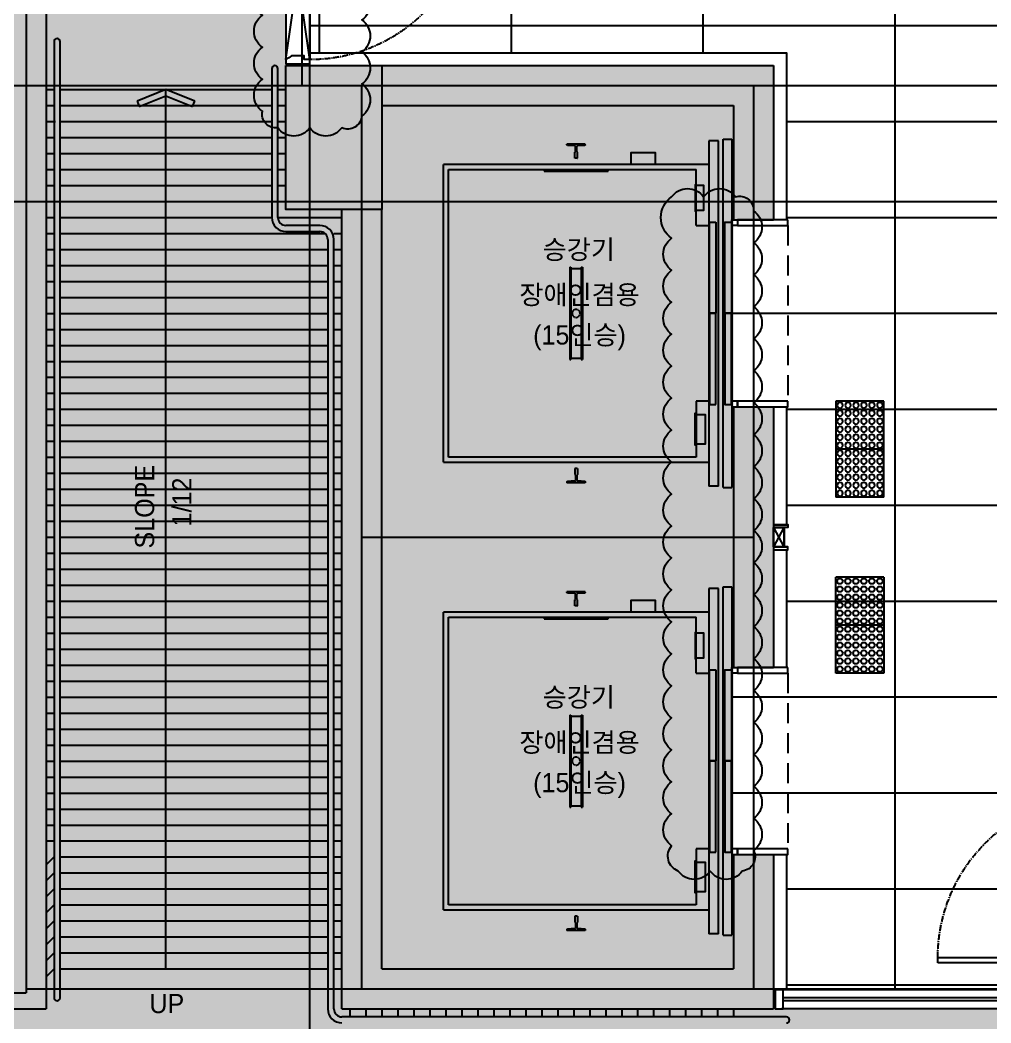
# Model space of a CAD drawing. Header units: millimetres. Extents: x -223175 to 287756, y -120611 to 352956.
# Drawn here: x 138812 to 144884, y 265894 to 272166 of the extents above; entities that cross this region are included whole.
import ezdxf
from ezdxf.enums import TextEntityAlignment as Align

# ---------------------------------------------------------------- set-up
doc = ezdxf.new("R2010")
doc.units = ezdxf.units.MM
doc.header["$LTSCALE"] = 50
for name, pattern in [('CENTER2', [1.125, 0.75, -0.125, 0.125, -0.125]), ('HIDDENX2', [0.75, 0.5, -0.25]), ('XREF 평면도$0$CEN', [62, 60, -1, 0, -1]), ('XREF 평면도$0$CENTER', [50.8, 31.75, -6.35, 6.35, -6.35]), ('XREF 평면도$0$HIDDEN2', [0.1875, 0.125, -0.0625])]:
    doc.linetypes.add(name, pattern=pattern)
for name, color, linetype in [('@220310_예인수정', 240, 'Continuous'), ('A-TEXT-1', 3, 'Continuous'), ('F-FIN', 5, 'Continuous'), ('FIN', 5, 'Continuous'), ('I-CL-OPEN', 1, 'Continuous'), ('I-F-HAT', 8, 'Continuous'), ('I-F-WALL-FIN', 141, 'Continuous'), ('I-FL-DOOR', 4, 'Continuous'), ('I-SOLID(제외영역)', 253, 'Continuous'), ('solid', 251, 'Continuous'), ('XREF 평면도$0$00-DOOR', 4, 'Continuous'), ('XREF 평면도$0$A_GE_SYM', 7, 'Continuous'), ('XREF 평면도$0$CEN', 1, 'XREF 평면도$0$CEN'), ('XREF 평면도$0$CENTER', 14, 'XREF 평면도$0$CENTER'), ('XREF 평면도$0$CON', 2, 'Continuous'), ('XREF 평면도$0$ELEV', 7, 'Continuous'), ('XREF 평면도$0$F_HAT', 8, 'Continuous'), ('XREF 평면도$0$STAIR', 5, 'Continuous'), ('XREF 평면도$0$WID', 4, 'Continuous'), ('XREF 평면도$0$점자경고블럭', 7, 'Continuous'), ('XREF 평면도$0$점자블럭', 8, 'Continuous'), ('XREF 평면도$0$점자유도블럭', 7, 'Continuous'), ('XREF 평면도$0$타일', 8, 'Continuous'), ('인방선', 1, 'HIDDENX2')]:
    doc.layers.add(name, color=color, linetype=linetype)
doc.styles.add('YE-TEXT', font='HY울릉도l.ttf')

# ---------------------------------------------------------------- blocks, each defined once
blk = doc.blocks.new('XREF 평면도$0$A$C293E65E8')
at = {"layer": 'I-CL-OPEN'}
blk.add_lwpolyline([(27, -150), (1073, -150), (27, 0), (1073, 0), (27, -150)], dxfattribs=at)
at = {"layer": 'I-FL-DOOR', "color": 4, "linetype": 'Continuous'}
blk.add_lwpolyline([(27, -1162.7), (60.3, -1162.7), (60.3, -150), (27, -150)], close=True, dxfattribs=at)
at = {"layer": 'I-FL-DOOR', "color": 1, "linetype": 'CENTER2', "lineweight": -3}
blk.add_arc((60.3, -150), 1012.7, 270, 0, dxfattribs=at)
at = {"layer": 'XREF 평면도$0$00-DOOR', "color": 5}
for p, q in [((27, 0), (1073, 0)), ((60.3, -150), (1073, -150))]:
    blk.add_line(p, q, dxfattribs=at)
at = {"layer": 'XREF 평면도$0$00-DOOR'}
for points in [[(0, -150), (27, -150), (27, -115), (50, -115), (50, -35), (38.5, -17.5), (27, 0), (0, 0)], [(1100, -150), (1073, -150), (1073, -115), (1050, -115), (1050, -35), (1061.5, -17.5), (1073, 0), (1100, 0)]]:
    blk.add_lwpolyline(points, close=True, dxfattribs=at)
blk = doc.blocks.new('XREF 평면도$0$승카')
at = {"color": 4}
for p, q in [((3143682.9, 1567649), (3143682.9, 1569511)), ((3143651.9, 1567680), (3143651.9, 1569480))]:
    blk.add_line(p, q, dxfattribs=at)
at = {"layer": 'XREF 평면도$0$ELEV', "color": 4}
for p, q in [((3141877.9, 1569670), (3141877.9, 1567490)), ((3141932.9, 1569670), (3141877.9, 1569670)), ((3141932.9, 1567490), (3141932.9, 1569670)), ((3141962.9, 1567500), (3141962.9, 1569660)), ((3141962.9, 1569660), (3142022.9, 1569660)), ((3142022.9, 1569660), (3142022.9, 1567500)), ((3142795.9, 1569639), (3142909.9, 1569639)), ((3142795.9, 1569633.4), (3142795.9, 1569639)), ((3142798.2, 1569630.9), (3142844.9, 1569628.2)), ((3142860.9, 1569628.2), (3142907.5, 1569630.9)), ((3142909.9, 1569633.4), (3142909.9, 1569639)), ((3142844.9, 1569628.2), (3142848.1, 1569624.9)), ((3142844.9, 1569588), (3142848.1, 1569591.2)), ((3142844.9, 1569551), (3142844.9, 1569588)), ((3142848.1, 1569591.2), (3142848.1, 1569624.9)), ((3142860.9, 1569628.2), (3142857.6, 1569624.9)), ((3142857.6, 1569591.2), (3142857.6, 1569624.9)), ((3142860.9, 1569588), (3142857.6, 1569591.2)), ((3142860.9, 1569551), (3142860.9, 1569588)), ((3142022.9, 1569511), (3143682.9, 1569511)), ((3142845.9, 1569550), (3142844.9, 1569551)), ((3142845.9, 1569550), (3142859.9, 1569550)), ((3142859.9, 1569550), (3142860.9, 1569551)), ((3143651.9, 1569480), (3142102.9, 1569480)), ((3142102.9, 1569130), (3142102.9, 1569480)), ((3142652.9, 1569469), (3142652.9, 1569479)), ((3143052.9, 1569469), (3142652.9, 1569469)), ((3143052.9, 1569479), (3143052.9, 1569469)), ((3142102.9, 1569130), (3142022.9, 1569130)), ((3142812.9, 1568868), (3142812.9, 1568292)), ((3142820.9, 1568868), (3142812.9, 1568868)), ((3142820.9, 1568868), (3142820.9, 1568292)), ((3142884.9, 1568860), (3142820.9, 1568860)), ((3142884.9, 1568868), (3142884.9, 1568292)), ((3142892.9, 1568868), (3142884.9, 1568868)), ((3142892.9, 1568868), (3142892.9, 1568292)), ((3142820.9, 1568292), (3142812.9, 1568292)), ((3142884.9, 1568300), (3142820.9, 1568300)), ((3142892.9, 1568292), (3142884.9, 1568292)), ((3142022.9, 1568030), (3142102.9, 1568030)), ((3142102.9, 1568030), (3142102.9, 1567680)), ((3143682.9, 1567649), (3142022.9, 1567649)), ((3142102.9, 1567680), (3143651.9, 1567680)), ((3142845.9, 1567610), (3142844.9, 1567609)), ((3142844.9, 1567609), (3142844.9, 1567572)), ((3142844.9, 1567572), (3142848.1, 1567568.7)), ((3142845.9, 1567610), (3142859.9, 1567610)), ((3142848.1, 1567568.7), (3142848.1, 1567535.1)), ((3142860.9, 1567572), (3142857.6, 1567568.7)), ((3142857.6, 1567568.7), (3142857.6, 1567535.1)), ((3142859.9, 1567610), (3142860.9, 1567609)), ((3142860.9, 1567609), (3142860.9, 1567572)), ((3141962.9, 1567500), (3142022.9, 1567500)), ((3142795.9, 1567526.6), (3142795.9, 1567521)), ((3142795.9, 1567521), (3142909.9, 1567521)), ((3142798.2, 1567529.1), (3142844.9, 1567531.8)), ((3142844.9, 1567531.8), (3142848.1, 1567535.1)), ((3142860.9, 1567531.8), (3142857.6, 1567535.1)), ((3142860.9, 1567531.8), (3142907.5, 1567529.1)), ((3142909.9, 1567526.6), (3142909.9, 1567521)), ((3141932.9, 1567490), (3141877.9, 1567490))]:
    blk.add_line(p, q, dxfattribs=at)
for points in [[(3142509.1, 1569511), (3142509.1, 1569586), (3142359.1, 1569586), (3142359.1, 1569511)], [(3141881.9, 1569150), (3141881.9, 1568581), (3141921.9, 1568581), (3141921.9, 1569150)], [(3141978.9, 1569150), (3141978.9, 1568581), (3142018.9, 1568581), (3142018.9, 1569150)], [(3141881.9, 1568010), (3141881.9, 1568579), (3141921.9, 1568579), (3141921.9, 1568010)], [(3141978.9, 1568010), (3141978.9, 1568579), (3142018.9, 1568579), (3142018.9, 1568010)]]:
    blk.add_lwpolyline(points, close=True, dxfattribs=at)
for points in [[(3142102.9, 1569224.9), (3142054.9, 1569224.9), (3142054.9, 1569379.9), (3142102.9, 1569379.9)], [(3142102.9, 1569384.9), (3142107.9, 1569384.9), (3142107.9, 1569219.9), (3142102.9, 1569219.9)], [(3141862.9, 1569165), (3141842.9, 1569165), (3141842.9, 1569130), (3141877.9, 1569130), (3141877.9, 1569165), (3141867.9, 1569165)], [(3141862.9, 1567995), (3141842.9, 1567995), (3141842.9, 1568030), (3141877.9, 1568030), (3141877.9, 1567995), (3141867.9, 1567995)], [(3142102.9, 1567947.5), (3142045.9, 1567947.5), (3142045.9, 1567762.5), (3142102.9, 1567762.5)], [(3142102.9, 1567755), (3142107.9, 1567755), (3142107.9, 1567955), (3142102.9, 1567955)]]:
    blk.add_lwpolyline(points, dxfattribs=at)
at = {"layer": 'XREF 평면도$0$ELEV', "color": 4, "linetype": 'XREF 평면도$0$HIDDEN2'}
blk.add_circle((3142852.9, 1568580), 25, dxfattribs=at)
at = {"layer": 'XREF 평면도$0$ELEV', "color": 4}
for centre, start, end in [((3142798.4, 1569633.4), 180, 266.59066), ((3142907.4, 1569633.4), 273.40934, 0), ((3142798.4, 1567526.6), 93.40934, 180), ((3142907.4, 1567526.6), 0, 86.59066)]:
    blk.add_arc(centre, 2.5, start, end, dxfattribs=at)
blk = doc.blocks.new('XREF 평면도$0$A$C19973816')
at = {"layer": 'XREF 평면도$0$점자경고블럭', "color": 12}
for p, q in [((0, 300), (0, 0)), ((0, 300), (300, 300)), ((300, 300), (300, 0)), ((300, 0), (0, 0))]:
    blk.add_line(p, q, dxfattribs=at)
at = {"layer": 'XREF 평면도$0$점자경고블럭', "color": 253}
for centre in [(25, 275), (75, 275), (125, 275), (175, 275), (225, 275), (275, 275), (25, 225), (25, 175), (75, 225), (75, 175), (125, 225), (125, 175), (175, 225), (175, 175), (225, 225), (225, 175), (275, 225), (275, 175), (25, 125), (75, 125), (125, 125), (175, 125), (225, 125), (275, 125), (25, 75), (75, 75), (125, 75), (175, 75), (225, 75), (275, 75), (25, 25), (75, 25), (125, 25), (175, 25), (225, 25), (275, 25)]:
    blk.add_circle(centre, 17.5, dxfattribs=at)
blk = doc.blocks.new('XREF 평면도$0$장애인점자블럭')
at = {"layer": 'XREF 평면도$0$점자유도블럭', "xscale": -1, "rotation": 180}
blk.add_blockref('XREF 평면도$0$A$C19973816', (0, 0), dxfattribs=at)
blk = doc.blocks.new('G$C19AC4682')
at = {"color": 8}
for p, q in [((65, 60), (0, -60)), ((0, 60), (65, -60))]:
    blk.add_line(p, q, dxfattribs=at)
blk.add_lwpolyline([(65, -60), (0, -60), (0, 60), (65, 60)], close=True, dxfattribs=at)
at = {"layer": 'I-F-WALL-FIN', "color": 6}
for points in [[(0, 80), (90, 80), (90, 60), (0, 60)], [(0, 78.4), (88.4, 78.4), (88.4, 61.6), (0, 61.6)], [(80, 60), (65, 60), (65, -60), (80, -60)], [(80, 60), (67, 60), (67, -60), (80, -60)], [(0, -80), (90, -80), (90, -60), (0, -60)], [(0, -78.4), (88.4, -78.4), (88.4, -61.6), (0, -61.6)]]:
    blk.add_lwpolyline(points, dxfattribs=at)

msp = doc.modelspace()

# ---------------------------------------------------------------- hatches: boundary and pattern name
at = {"layer": 'I-F-HAT'}
h = msp.add_hatch(dxfattribs=at)
h.set_pattern_fill('NET300-600', color=252, scale=2)
h.set_pattern_definition([(0, (145484.9, 275131.7), (0, 600), []), (90, (145484.9, 275131.7), (-1200, 7e-14), [])])
h.paths.add_polyline_path([(143604.9138, 284361.6924), (145494.9138, 284361.6924), (145494.9138, 284231.6924), (145564.9138, 284231.6924), (145564.9138, 283111.6924), (145484.9138, 283111.6924), (145484.9138, 277781.6924), (153869.9138, 277781.6924), (153869.9138, 276171.6924), (153859.9138, 276171.6924), (153859.9138, 276091.6924), (153979.9138, 276091.6924), (153979.9138, 276101.6924), (163624.9138, 276101.6924), (163624.9138, 274161.6924), (153979.9138, 274161.6924), (153979.9138, 274171.6924), (153859.9138, 274171.6924), (153859.9138, 274091.6924), (153869.9138, 274091.6924), (153869.9138, 272411.6924), (149647.4138, 272411.6924), (149647.4138, 272331.6924), (149027.4138, 272331.6924), (149027.4138, 272411.6924), (145484.9138, 272411.6924), (145484.9138, 267351.6924), (145564.9138, 267351.6924), (145564.9138, 266231.6924), (145484.9138, 266231.6924), (145484.9138, 266101.6924), (143604.9138, 266101.6924), (143604.9138, 266946.6924), (143614.9138, 266946.6924), (143614.9138, 266981.6924), (143264.9138, 266981.6924), (143264.9138, 268081.6924), (143614.9138, 268081.6924), (143614.9138, 268116.6924), (143604.9138, 268116.6924), (143604.9138, 269746.6924), (143614.9138, 269746.6924), (143614.9138, 269781.6924), (143264.9138, 269781.6924), (143264.9138, 270881.6924), (143614.9138, 270881.6924), (143614.9138, 270916.6924), (143604.9138, 270916.6924), (143604.9138, 271961.6924), (140624.9138, 271961.6924), (140624.9138, 272921.6924), (143604.9138, 272921.6924), (143604.9138, 274756.6924), (143614.9138, 274756.6924), (143614.9138, 274776.6924), (143214.9138, 274776.6924), (143214.9138, 274756.6924), (143294.9138, 274756.6924), (143294.9138, 273831.6924), (141304.9138, 273831.6924), (141304.9138, 277951.6924), (143294.9138, 277951.6924), (143294.9138, 277036.6924), (143214.9138, 277036.6924), (143214.9138, 277016.6924), (143614.9138, 277016.6924), (143614.9138, 277036.6924), (143604.9138, 277036.6924), (143604.9138, 279396.6924), (143614.9138, 279396.6924), (143614.9138, 279431.6924), (143264.9138, 279431.6924), (143264.9138, 280531.6924), (143614.9138, 280531.6924), (143614.9138, 280566.6924), (143604.9138, 280566.6924), (143604.9138, 281896.6924), (143614.9138, 281896.6924), (143614.9138, 281931.6924), (143264.9138, 281931.6924), (143264.9138, 283031.6924), (143614.9138, 283031.6924), (143614.9138, 283066.6924), (143604.9138, 283066.6924)])
at = {"layer": 'I-SOLID(제외영역)', "ltscale": 0.5}
h = msp.add_hatch(color=253, dxfattribs=at)
h.dxf.hatch_style = 1
h.paths.add_polyline_path([(107817.9932, 312724.6809), (107817.9932, 244617.0602), (184614.5896, 244617.0602), (184614.5896, 312724.6809)])
h.paths.add_polyline_path([(143274.9138, 271631.6924), (140474.9138, 271631.6924), (140474.9138, 278831.6924), (143274.9138, 278831.6924), (143274.9138, 284356.6924), (147974.9138, 284356.6924), (147974.9138, 283111.6924), (148824.9138, 283111.6924), (148824.9138, 278581.6924), (146104.9138, 278581.6924), (146104.9138, 278331.6924), (154149.9138, 278331.6924), (154149.9138, 276381.6924), (166174.9138, 276381.6924), (166174.9138, 273881.6924), (154149.9138, 273881.6924), (154149.9138, 272131.6924), (145764.9138, 272131.6924), (145764.9138, 271881.6924), (148624.9138, 271881.6924), (148574.9138, 271756.6924), (148574.9138, 267351.6924), (147974.9138, 267351.6924), (147974.9138, 266231.6924), (145564.9138, 266231.6924), (145564.9138, 265981.6924), (143274.9138, 265981.6924), (143274.9138, 266231.6924)], flags=16)
h.paths.add_polyline_path([(132374.9138, 271631.6924), (137044.9138, 271631.6924), (137044.9138, 270991.6924), (137274.9138, 270991.6924), (137274.9138, 269231.6924), (138074.9138, 269231.6924), (138074.9138, 265981.6924), (133724.9138, 265981.6924), (133724.9138, 269031.6924), (132374.9138, 269031.6924)], flags=16)
at = {"layer": 'solid', "ltscale": 0.05}
h = msp.add_hatch(color=256, dxfattribs=at)
h.dxf.hatch_style = 1
h.paths.add_polyline_path([(132574.9138, 271881.6924), (132574.9138, 270581.6924), (131774.9138, 270581.6924), (131774.9138, 271881.6924)])
h.paths.add_polyline_path([(132574.9138, 271631.6924), (132574.9138, 271881.6924), (138724.9138, 271881.6924), (138974.9138, 271881.6924), (138974.9138, 265981.6924), (138074.9138, 265981.6924), (138074.9138, 271631.6924)])
h.paths.add_polyline_path([(149849.9138, 265981.6924), (149849.9138, 270931.6924), (152699.9138, 270931.6924), (152699.9138, 272331.6924), (154149.9138, 272331.6924), (154149.9138, 265981.6924), (152699.9138, 265981.6924), (152699.9138, 270681.6924), (150099.9138, 270681.6924), (150099.9138, 268481.6924), (150814.9138, 268481.6924), (150814.9138, 268231.6924), (150099.9138, 268231.6924), (150099.9138, 265981.6924)])
h.paths.add_polyline_path([(145564.9138, 266231.6924), (145564.9138, 265981.6924), (149229.9138, 265981.6924), (149229.9138, 266231.6924), (148824.9138, 266231.6924), (148824.9138, 271881.6924), (145564.9138, 271881.6924), (145564.9138, 267351.6924), (146754.9138, 267351.6924), (146754.9138, 267601.6924), (145814.9138, 267601.6924), (145814.9138, 271631.6924), (148574.9138, 271631.6924), (148574.9138, 267601.6924), (147874.9138, 267601.6924), (147874.9138, 267351.6924), (148574.9138, 267351.6924), (148574.9138, 266231.6924)])
h.paths.add_polyline_path([(153949.9138, 276381.6924), (166174.9138, 276381.6924), (166174.9138, 276131.6924), (153949.9138, 276131.6924)])
h.paths.add_polyline_path([(166174.9138, 274131.6924), (153949.9138, 274131.6924), (153949.9138, 273881.6924), (166174.9138, 273881.6924)])
h.paths.add_polyline_path([(141074.9138, 271881.6924), (140474.9138, 271881.6924), (140474.9138, 270981.6924), (141074.9138, 270981.6924)])
h.paths.add_polyline_path([(141074.9138, 271881.6924), (143524.9138, 271881.6924), (143524.9138, 270916.6924), (143274.9138, 270916.6924), (143274.9138, 271631.6924), (141074.9138, 271631.6924), (141074.9138, 271881.6924)])
h.paths.add_polyline_path([(145564.9138, 284481.6924), (149027.4138, 284481.6924), (149027.4138, 284231.6924), (148824.9138, 284231.6924), (148824.9138, 278331.6924), (153949.9138, 278331.6924), (153949.9138, 279531.6924), (149849.9138, 279531.6924), (149849.9138, 284231.6924), (149647.4138, 284231.6924), (149647.4138, 284481.6924), (150099.9138, 284481.6924), (150099.9138, 282231.6924), (150814.9138, 282231.6924), (150814.9138, 281981.6924), (150099.9138, 281981.6924), (150099.9138, 279781.6924), (152699.9138, 279781.6924), (152699.9138, 281981.6924), (151984.9138, 281981.6924), (151984.9138, 282231.6924), (152699.9138, 282231.6924), (152699.9138, 283061.6924), (152949.9138, 283061.6924), (152949.9138, 279781.6924), (153949.9138, 279781.6924), (153949.9138, 284281.6924), (152699.9138, 284281.6924), (152699.9138, 284481.6924), (154149.9138, 284481.6924), (154149.9138, 278131.6924), (148574.9138, 278131.6924), (148574.9138, 278581.6924), (145564.9138, 278581.6924), (145564.9138, 283111.6924), (146754.9138, 283111.6924), (146754.9138, 282861.6924), (145814.9138, 282861.6924), (145814.9138, 278831.6924), (148574.9138, 278831.6924), (148574.9138, 282861.6924), (147874.9138, 282861.6924), (147874.9138, 283111.6924), (148574.9138, 283111.6924), (148574.9138, 284231.6924), (145564.9138, 284231.6924)])
h.paths.add_polyline_path([(141074.9138, 270981.6924), (141074.9138, 266231.6924), (143274.9138, 266231.6924), (143274.9138, 266946.6924), (143524.9138, 266946.6924), (143524.9138, 265981.6924), (140824.9138, 265981.6924), (140824.9138, 270981.6924)])
h.paths.add_polyline_path([(141074.9138, 278581.6924), (141074.9138, 278831.6924), (143274.9138, 278831.6924), (143274.9138, 279396.6924), (143524.9138, 279396.6924), (143524.9138, 277921.6924), (143324.9138, 277921.6924), (143324.9138, 278581.6924), (140674.9138, 278581.6924), (140674.9138, 273201.6924), (143324.9138, 273201.6924), (143324.9138, 273804.4424), (143524.9138, 273804.4424), (143524.9138, 273001.6924), (140474.9138, 273001.6924), (140474.9138, 278581.6924)])
h.paths.add_polyline_path([(143524.9138, 269746.6924), (143274.9138, 269746.6924), (143274.9138, 268116.6924), (143524.9138, 268116.6924)])
h.paths.add_polyline_path([(143524.9138, 281896.6924), (143274.9138, 281896.6924), (143274.9138, 280566.6924), (143524.9138, 280566.6924)])
h.paths.add_polyline_path([(140824.9138, 284481.6924), (141074.9138, 284481.6924), (141074.9138, 283881.6924), (143274.9138, 283881.6924), (143274.9138, 284481.6924), (143524.9138, 284481.6924), (143524.9138, 283066.6924), (143274.9138, 283066.6924), (143274.9138, 283631.6924), (141074.9138, 283631.6924), (141074.9138, 279481.6924), (140824.9138, 279481.6924)])
h.paths.add_polyline_path([(138974.9138, 284481.6924), (138724.9138, 284481.6924), (138724.9138, 271881.6924), (138974.9138, 271881.6924)])
h.paths.add_polyline_path([(141074.9138, 279481.6924), (140474.9138, 279481.6924), (140474.9138, 278581.6924), (141074.9138, 278581.6924)])
h.paths.add_polyline_path([(153949.9138, 272131.6924), (152949.9138, 272131.6924), (152949.9138, 266181.6924), (153949.9138, 266181.6924)], flags=16)
h.paths.add_polyline_path([(138774.9138, 271631.6924), (138274.9138, 271631.6924), (138274.9138, 266181.6924), (138774.9138, 266181.6924)], flags=16)
at = {"layer": 'XREF 평면도$0$A_GE_SYM'}
for points in [[(139724.9138, 271692.9192), (139891.5437, 271626.2672), (139904.9138, 271659.6924), (139724.9138, 271731.6924), (139544.9138, 271659.6924), (139558.2838, 271626.2672)], [(139796.074, 266235.5954, -1), (139646.074, 266235.5954, -1)]]:
    msp.add_hatch(color=256, dxfattribs=at).paths.add_polyline_path(points)
at = {"layer": 'XREF 평면도$0$F_HAT', "ltscale": 10}
h = msp.add_hatch(dxfattribs=at)
h.set_pattern_fill('EARTH', color=256, scale=200, style=0)
h.set_pattern_definition([(0, (-162118.8, 210702.1), (1270, 1270), [1270, -1270]), (0, (-162118.8, 211178.4), (1270, 1270), [1270, -1270]), (0, (-162118.8, 211654.6), (1270, 1270), [1270, -1270]), (90, (-161960.1, 211813.4), (-1270, 1270), [1270, -1270]), (90, (-161483.8, 211813.4), (-1270, 1270), [1270, -1270]), (90, (-161007.6, 211813.4), (-1270, 1270), [1270, -1270])])
edge = h.paths.add_edge_path()
edge.add_arc((122303.7168, 296707.3663), 6000, 90, 180, ccw=False)
edge.add_line((122303.7168, 302707.3663), (165827.6734, 302707.3663))
edge.add_arc((165827.6734, 296707.3663), 6000, 7.60009137, 90, ccw=False)
edge.add_line((171774.9654, 297500.9141), (172788.1157, 290234.6073))
edge.add_line((172788.1157, 290234.6073), (178227.6237, 258587.7343))
edge.add_line((178227.6237, 258587.7343), (179127.1938, 254142.4001))
edge.add_arc((169203.4195, 252731.001), 10023.6392, 270.05453158, 8.09454977, ccw=False)
edge.add_line((169212.9595, 242707.3663), (169212.9595, 242607.3663))
edge.add_line((169212.9595, 242607.3663), (122303.7168, 242607.3663))
edge.add_line((122303.7168, 247707.3663), (122303.7168, 242707.3663))
edge.add_arc((122303.7168, 248707.3663), 6000, 180, 270, ccw=False)
edge.add_line((116303.7168, 248707.3663), (116309.7336, 266200.3281))
edge.add_arc((122288.1993, 266344.9108), 5980.2137, 125.6384541, 181.385366, ccw=False)
edge.add_line((118803.7168, 271205.0896), (118803.7168, 254450.007))
edge.add_line((118803.7168, 254450.007), (123023.5841, 250204.7065))
edge.add_line((123023.5841, 250204.7065), (171064.5974, 250204.7065))
edge.add_line((171064.5974, 250204.7065), (176114.5896, 256405.3162))
edge.add_line((176114.5896, 256405.3162), (169292.7739, 297201.4016))
edge.add_line((169292.7739, 297201.4016), (165913.8508, 300207.3663))
edge.add_line((165913.8508, 300207.3663), (123023.5841, 300226.1632))
edge.add_line((123023.5841, 300226.1632), (118808.5174, 295969.5262))
edge.add_line((118808.5174, 295969.5262), (118803.7168, 279258.2952))
edge.add_arc((122339.6839, 284163.5339), 6046.8529, 183.43849468, 234.21385338, ccw=False)
edge.add_line((116303.7168, 283800.8616), (116303.7168, 296707.3663))

# ---------------------------------------------------------------- linework, layer by layer
for p, q in [((138974.9138, 271731.6924), (139024.9138, 271731.6924)), ((139062.9138, 271731.6924), (140386.9138, 271731.6924)), ((139724.9138, 266231.6924), (139724.9138, 271731.6924)), ((140424.9138, 271731.6924), (140474.9138, 271731.6924)), ((138974.9138, 266181.6924), (139024.9138, 266231.6924)), ((139062.9138, 266231.6924), (140736.9138, 266231.6924)), ((140774.9138, 266231.6924), (140824.9138, 266231.6924)), ((140874.9138, 265981.6924), (140874.9138, 265931.6924)), ((143274.9138, 265981.6924), (143274.9138, 265931.6924))]:
    msp.add_line(p, q)
at = {"layer": '@220310_예인수정'}
for points in [[(140328.0048, 273145.1446, -0.5206), (140528.0048, 273145.1446, -0.5206), (140728.0048, 273145.1446, -0.5206), (140928.0048, 273145.1446, -0.5206), (140949.9138, 272967.0536, -0.5206), (140949.9138, 272767.0536, -0.5206), (140949.9138, 272567.0536, -0.5206), (140949.9138, 272367.0536, -0.5206), (140949.9138, 272167.0536, -0.5206), (140949.9138, 271967.0536, -0.5206), (140949.9138, 271767.0536, -0.5206), (140949.9138, 271567.0536, -0.5206), (140824.5355, 271492.4319, -0.5206), (140624.5355, 271492.4319, -0.5206), (140424.5355, 271492.4319, -0.5206), (140328.0048, 271595.9013, -0.5206), (140328.0048, 271795.9013, -0.5206), (140328.0048, 271995.9013, -0.5206), (140328.0048, 272195.9013, -0.5206), (140328.0048, 272395.9013, -0.5206), (140328.0048, 272595.9013, -0.5206), (140328.0048, 272795.9013, -0.5206), (140328.0048, 272995.9013, -0.5206), (140328.0048, 273145.1446, -0.5206)], [(142887.3435, 271060.159, -0.5206), (143087.3435, 271060.159, -0.5206), (143287.3435, 271060.159, -0.5206), (143399.9138, 270972.7293, -0.5206), (143399.9138, 270772.7293, -0.5206), (143399.9138, 270572.7293, -0.5206), (143399.9138, 270372.7293, -0.5206), (143399.9138, 270172.7293, -0.5206), (143399.9138, 269972.7293, -0.5206), (143399.9138, 269772.7293, -0.5206), (143399.9138, 269572.7293, -0.5206), (143399.9138, 269372.7293, -0.5206), (143399.9138, 269172.7293, -0.5206), (143399.9138, 268972.7293, -0.5206), (143399.9138, 268772.7293, -0.5206), (143399.9138, 268572.7293, -0.5206), (143399.9138, 268372.7293, -0.5206), (143399.9138, 268172.7293, -0.5206), (143399.9138, 267972.7293, -0.5206), (143399.9138, 267772.7293, -0.5206), (143399.9138, 267572.7293, -0.5206), (143399.9138, 267372.7293, -0.5206), (143399.9138, 267172.7293, -0.5206), (143399.9138, 266972.7293, -0.5206), (143329.1655, 266843.4776, -0.5206), (143129.1655, 266843.4776, -0.5206), (142929.1655, 266843.4776, -0.5206), (142887.3435, 267001.6555, -0.5206), (142887.3435, 267201.6555, -0.5206), (142887.3435, 267401.6555, -0.5206), (142887.3435, 267601.6555, -0.5206), (142887.3435, 267801.6555, -0.5206), (142887.3435, 268001.6555, -0.5206), (142887.3435, 268201.6555, -0.5206), (142887.3435, 268401.6555, -0.5206), (142887.3435, 268601.6555, -0.5206), (142887.3435, 268801.6555, -0.5206), (142887.3435, 269001.6555, -0.5206), (142887.3435, 269201.6555, -0.5206), (142887.3435, 269401.6555, -0.5206), (142887.3435, 269601.6555, -0.5206), (142887.3435, 269801.6555, -0.5206), (142887.3435, 270001.6555, -0.5206), (142887.3435, 270201.6555, -0.5206), (142887.3435, 270401.6555, -0.5206), (142887.3435, 270601.6555, -0.5206), (142887.3435, 270801.6555, -0.5206), (142887.3435, 271060.159, -0.5206)]]:
    msp.add_lwpolyline(points, format="xyb", close=True, dxfattribs=at)
at = {"layer": 'F-FIN'}
for points in [[(140624.9138, 271961.6924), (143604.9138, 271961.6924), (143604.9138, 270916.6924)], [(143604.9138, 269746.6924), (143604.9138, 269011.6924)], [(143604.9138, 268851.6924), (143604.9138, 268116.6924)], [(143604.9138, 266946.6924), (143604.9138, 266101.6924)]]:
    msp.add_lwpolyline(points, dxfattribs=at)
at = {"layer": 'I-F-WALL-FIN', "color": 6}
for points in [[(143614.9138, 270916.6924), (143299.9138, 270916.6924), (143299.9138, 270881.6924), (143614.9138, 270881.6924)], [(143614.9138, 269781.6924), (143299.9138, 269781.6924), (143299.9138, 269746.6924), (143614.9138, 269746.6924)], [(143614.9138, 268116.6924), (143299.9138, 268116.6924), (143299.9138, 268081.6924), (143614.9138, 268081.6924)], [(143614.9138, 266981.6924), (143299.9138, 266981.6924), (143299.9138, 266946.6924), (143614.9138, 266946.6924)]]:
    msp.add_lwpolyline(points, close=True, dxfattribs=at)
at = {"layer": 'XREF 평면도$0$A_GE_SYM'}
for p, q in [((139724.9138, 271731.6924), (139544.9138, 271659.6924)), ((139904.9138, 271659.6924), (139724.9138, 271731.6924)), ((139558.2838, 271626.2672), (139724.9138, 271692.9192)), ((139724.9138, 271692.9192), (139891.5437, 271626.2672)), ((139544.9138, 271659.6924), (139558.2838, 271626.2672)), ((139891.5437, 271626.2672), (139904.9138, 271659.6924))]:
    msp.add_line(p, q, dxfattribs=at)
at = {"layer": 'XREF 평면도$0$CEN', "color": 1, "ltscale": 300}
for p, q in [((140624.9138, 244704.7065), (140624.9138, 305726.1632)), ((140624.9138, 244704.7065), (140624.9138, 305726.1632)), ((113279.1227, 271031.6924), (181614.5896, 271031.6924)), ((113279.1227, 271031.6924), (181614.5896, 271031.6924))]:
    msp.add_line(p, q, dxfattribs=at)
at = {"layer": 'XREF 평면도$0$CENTER', "linetype": 'Continuous'}
for p, q in [((138849.9138, 284381.6924), (138849.9138, 266081.6924)), ((140574.9138, 278706.6924), (140574.9138, 271756.6924)), ((123549.9138, 271756.6924), (148724.9138, 271756.6924)), ((140949.9138, 266106.6924), (140949.9138, 271756.6924)), ((143399.9138, 271756.6924), (143399.9138, 266106.6924)), ((140949.9138, 268931.6924), (143399.9138, 268931.6924)), ((132474.9138, 266081.6924), (138849.9138, 266081.6924)), ((138849.9138, 266106.6924), (152824.9138, 266106.6924))]:
    msp.add_line(p, q, dxfattribs=at)
at = {"layer": 'XREF 평면도$0$CON'}
for p, q in [((138974.9138, 284481.6924), (138974.9138, 265981.6924)), ((141074.9138, 271881.6924), (143524.9138, 271881.6924)), ((143524.9138, 271881.6924), (143524.9138, 270916.6924)), ((141074.9138, 271631.6924), (143274.9138, 271631.6924)), ((143274.9138, 271631.6924), (143274.9138, 270916.6924)), ((140824.9138, 265981.6924), (140824.9138, 270981.6924)), ((141074.9138, 266231.6924), (141074.9138, 270981.6924)), ((143274.9138, 270916.6924), (143524.9138, 270916.6924)), ((143274.9138, 269746.6924), (143274.9138, 268116.6924)), ((143274.9138, 269746.6924), (143524.9138, 269746.6924)), ((143524.9138, 269746.6924), (143524.9138, 268116.6924)), ((143274.9138, 268116.6924), (143524.9138, 268116.6924)), ((143274.9138, 266946.6924), (143274.9138, 266231.6924)), ((143274.9138, 266946.6924), (143524.9138, 266946.6924)), ((143524.9138, 266946.6924), (143524.9138, 265981.6924)), ((141074.9138, 266231.6924), (143274.9138, 266231.6924)), ((138074.9138, 265981.6924), (138974.9138, 265981.6924)), ((140824.9138, 265981.6924), (143524.9138, 265981.6924))]:
    msp.add_line(p, q, dxfattribs=at)
msp.add_lwpolyline([(140474.9138, 271881.6924), (141074.9138, 271881.6924), (141074.9138, 270981.6924), (140474.9138, 270981.6924)], close=True, dxfattribs=at)
at = {"layer": 'XREF 평면도$0$STAIR'}
for p, q in [((140386.9138, 271862.6924), (140386.9138, 270931.6924)), ((140424.9138, 270931.6924), (140424.9138, 271862.6924)), ((140686.9138, 270881.6924), (140474.9138, 270881.6924)), ((140474.9138, 270843.6924), (140686.9138, 270843.6924)), ((140736.9138, 270793.6924), (140736.9138, 265981.6924)), ((140774.9138, 265981.6924), (140774.9138, 270793.6924)), ((143605.9138, 265931.6924), (140824.9138, 265931.6924))]:
    msp.add_line(p, q, dxfattribs=at)
msp.add_lwpolyline([(139024.9138, 272031.6924), (139024.9138, 266050.6924, 1), (139062.9138, 266050.6924), (139062.9138, 272031.6924)], format="xyb", dxfattribs=at)
for centre, radius, start, end in [((139043.9138, 272031.6924), 19, 0, 180), ((140405.9138, 271862.6924), 19, 0, 180), ((140474.9138, 270931.6924), 88, 180, 270), ((140474.9138, 270931.6924), 50, 180, 270), ((140686.9138, 270793.6924), 88, 0, 90), ((140686.9138, 270793.6924), 50, 0, 90), ((140824.9138, 265981.6924), 88, 180, 270), ((140824.9138, 265981.6924), 50, 180, 270), ((143605.9138, 265912.6924), 19, 270, 90)]:
    msp.add_arc(centre, radius, start, end, dxfattribs=at)
at = {"layer": 'XREF 평면도$0$WID'}
for p, q in [((145504.9138, 266101.6924), (143574.9138, 266101.6924)), ((145504.9138, 266051.6924), (143584.9138, 266051.6924)), ((145504.9138, 266031.6924), (143584.9138, 266031.6924)), ((145504.9138, 265981.6924), (143574.9138, 265981.6924))]:
    msp.add_line(p, q, dxfattribs=at)
msp.add_lwpolyline([(143584.9138, 265981.6924), (143584.9138, 266101.6924), (143534.9138, 266101.6924), (143534.9138, 265981.6924)], close=True, dxfattribs=at)
at = {"layer": 'XREF 평면도$0$타일'}
for p, q in [((138974.9138, 271631.6924), (139024.9138, 271631.6924)), ((139062.9138, 271631.6924), (140386.9138, 271631.6924)), ((140424.9138, 271631.6924), (140474.9138, 271631.6924)), ((138974.9138, 271531.6924), (139033.5412, 271531.6924)), ((139062.9138, 271531.6924), (140386.9138, 271531.6924)), ((140424.9138, 271531.6924), (140474.9138, 271531.6924)), ((138974.9138, 271431.6924), (139024.9138, 271431.6924)), ((139062.9138, 271431.6924), (140386.9138, 271431.6924)), ((140424.9138, 271431.6924), (140474.9138, 271431.6924)), ((138974.9138, 271331.6924), (139024.9138, 271331.6924)), ((139062.9138, 271331.6924), (140386.9138, 271331.6924)), ((140424.9138, 271331.6924), (140474.9138, 271331.6924)), ((138974.9138, 271231.6924), (139024.9138, 271231.6924)), ((139062.9138, 271231.6924), (140386.9138, 271231.6924)), ((140424.9138, 271231.6924), (140474.9138, 271231.6924)), ((138974.9138, 271131.6924), (139024.9138, 271131.6924)), ((139062.9138, 271131.6924), (140386.9138, 271131.6924)), ((140424.9138, 271131.6924), (140474.9138, 271131.6924)), ((138974.9138, 271031.6924), (139024.9138, 271031.6924)), ((139062.9138, 271031.6924), (140386.9138, 271031.6924)), ((140424.9138, 271031.6924), (140474.9138, 271031.6924)), ((138974.9138, 270931.6924), (139024.9138, 270931.6924)), ((139062.9138, 270931.6924), (140386.9138, 270931.6924)), ((140424.9138, 270931.6924), (140824.9138, 270931.6924)), ((138974.9138, 270831.6924), (139024.9138, 270831.6924)), ((139062.9138, 270831.6924), (140719.4099, 270831.6924)), ((140774.9138, 270831.6924), (140824.9138, 270831.6924)), ((138974.9138, 270731.6924), (139024.9138, 270731.6924)), ((139062.9138, 270731.6924), (140736.9138, 270731.6924)), ((140774.9138, 270731.6924), (140824.9138, 270731.6924)), ((138974.9138, 270631.6924), (139024.9138, 270631.6924)), ((139062.9138, 270631.6924), (140736.9138, 270631.6924)), ((140774.9138, 270631.6924), (140824.9138, 270631.6924)), ((138974.9138, 270531.6924), (139024.9138, 270531.6924)), ((139062.9138, 270531.6924), (140736.9138, 270531.6924)), ((140774.9138, 270531.6924), (140824.9138, 270531.6924)), ((138974.9138, 270431.6924), (139024.9138, 270431.6924)), ((139062.9138, 270431.6924), (140736.9138, 270431.6924)), ((140774.9138, 270431.6924), (140824.9138, 270431.6924)), ((138974.9138, 270331.6924), (139024.9138, 270331.6924)), ((139062.9138, 270331.6924), (140736.9138, 270331.6924)), ((140774.9138, 270331.6924), (140824.9138, 270331.6924)), ((138974.9138, 270231.6924), (139024.9138, 270231.6924)), ((139062.9138, 270231.6924), (140736.9138, 270231.6924)), ((140774.9138, 270231.6924), (140824.9138, 270231.6924)), ((138974.9138, 270131.6924), (139024.9138, 270131.6924)), ((139062.9138, 270131.6924), (140736.9138, 270131.6924)), ((140774.9138, 270131.6924), (140824.9138, 270131.6924)), ((138974.9138, 270031.6924), (139024.9138, 270031.6924)), ((139062.9138, 270031.6924), (140736.9138, 270031.6924)), ((140774.9138, 270031.6924), (140824.9138, 270031.6924)), ((138974.9138, 269931.6924), (139024.9138, 269931.6924)), ((139062.9138, 269931.6924), (140736.9138, 269931.6924)), ((140774.9138, 269931.6924), (140824.9138, 269931.6924)), ((138974.9138, 269831.6924), (139024.9138, 269831.6924)), ((139062.9138, 269831.6924), (140736.9138, 269831.6924)), ((140774.9138, 269831.6924), (140824.9138, 269831.6924)), ((138974.9138, 269731.6924), (139024.9138, 269731.6924)), ((139062.9138, 269731.6924), (140736.9138, 269731.6924)), ((140774.9138, 269731.6924), (140824.9138, 269731.6924)), ((138974.9138, 269631.6924), (139024.9138, 269631.6924)), ((139062.9138, 269631.6924), (140736.9138, 269631.6924)), ((140774.9138, 269631.6924), (140824.9138, 269631.6924)), ((138974.9138, 269531.6924), (139024.9138, 269531.6924)), ((139062.9138, 269531.6924), (140736.9138, 269531.6924)), ((140774.9138, 269531.6924), (140824.9138, 269531.6924)), ((138974.9138, 269431.6924), (139024.9138, 269431.6924)), ((139062.9138, 269431.6924), (140736.9138, 269431.6924)), ((140774.9138, 269431.6924), (140824.9138, 269431.6924)), ((138974.9138, 269331.6924), (139024.9138, 269331.6924)), ((139062.9138, 269331.6924), (140736.9138, 269331.6924)), ((140774.9138, 269331.6924), (140824.9138, 269331.6924)), ((138974.9138, 269231.6924), (139024.9138, 269231.6924)), ((139062.9138, 269231.6924), (140736.9138, 269231.6924)), ((140774.9138, 269231.6924), (140824.9138, 269231.6924)), ((138974.9138, 269131.6924), (139024.9138, 269131.6924)), ((139062.9138, 269131.6924), (140736.9138, 269131.6924)), ((140774.9138, 269131.6924), (140824.9138, 269131.6924)), ((138974.9138, 269031.6924), (139024.9138, 269031.6924)), ((139062.9138, 269031.6924), (140736.9138, 269031.6924)), ((140774.9138, 269031.6924), (140824.9138, 269031.6924)), ((138974.9138, 268931.6924), (139024.9138, 268931.6924)), ((139062.9138, 268931.6924), (140736.9138, 268931.6924)), ((140774.9138, 268931.6924), (140824.9138, 268931.6924)), ((138974.9138, 268831.6924), (139024.9138, 268831.6924)), ((139062.9138, 268831.6924), (140736.9138, 268831.6924)), ((140774.9138, 268831.6924), (140824.9138, 268831.6924)), ((138974.9138, 268731.6924), (139024.9138, 268731.6924)), ((139062.9138, 268731.6924), (140736.9138, 268731.6924)), ((140774.9138, 268731.6924), (140824.9138, 268731.6924)), ((138974.9138, 268631.6924), (139024.9138, 268631.6924)), ((139062.9138, 268631.6924), (140736.9138, 268631.6924)), ((140774.9138, 268631.6924), (140824.9138, 268631.6924)), ((138974.9138, 268531.6924), (139024.9138, 268531.6924)), ((139062.9138, 268531.6924), (140736.9138, 268531.6924)), ((140774.9138, 268531.6924), (140824.9138, 268531.6924)), ((138974.9138, 268431.6924), (139024.9138, 268431.6924)), ((139062.9138, 268431.6924), (140736.9138, 268431.6924)), ((140774.9138, 268431.6924), (140824.9138, 268431.6924)), ((138974.9138, 268331.6924), (139024.9138, 268331.6924)), ((139062.9138, 268331.6924), (140736.9138, 268331.6924)), ((140774.9138, 268331.6924), (140824.9138, 268331.6924)), ((138974.9138, 268231.6924), (139024.9138, 268231.6924)), ((139062.9138, 268231.6924), (140736.9138, 268231.6924)), ((140774.9138, 268231.6924), (140824.9138, 268231.6924)), ((138974.9138, 268131.6924), (139024.9138, 268131.6924)), ((139062.9138, 268131.6924), (140736.9138, 268131.6924)), ((140774.9138, 268131.6924), (140824.9138, 268131.6924)), ((138974.9138, 268031.6924), (139024.9138, 268031.6924)), ((139062.9138, 268031.6924), (140736.9138, 268031.6924)), ((140774.9138, 268031.6924), (140824.9138, 268031.6924)), ((138974.9138, 267931.6924), (139024.9138, 267931.6924)), ((139062.9138, 267931.6924), (140736.9138, 267931.6924)), ((140774.9138, 267931.6924), (140824.9138, 267931.6924)), ((138974.9138, 267831.6924), (139024.9138, 267831.6924)), ((139062.9138, 267831.6924), (140736.9138, 267831.6924)), ((140774.9138, 267831.6924), (140824.9138, 267831.6924)), ((138974.9138, 267731.6924), (139024.9138, 267731.6924)), ((139062.9138, 267731.6924), (140736.9138, 267731.6924)), ((140774.9138, 267731.6924), (140824.9138, 267731.6924)), ((138974.9138, 267631.6924), (139024.9138, 267631.6924)), ((139062.9138, 267631.6924), (140736.9138, 267631.6924)), ((140774.9138, 267631.6924), (140824.9138, 267631.6924)), ((138974.9138, 267531.6924), (139024.9138, 267531.6924)), ((139062.9138, 267531.6924), (140736.9138, 267531.6924)), ((140774.9138, 267531.6924), (140824.9138, 267531.6924)), ((138974.9138, 267431.6924), (139024.9138, 267431.6924)), ((139062.9138, 267431.6924), (140736.9138, 267431.6924)), ((140774.9138, 267431.6924), (140824.9138, 267431.6924)), ((138974.9138, 267331.6924), (139024.9138, 267331.6924)), ((139062.9138, 267331.6924), (140736.9138, 267331.6924)), ((140774.9138, 267331.6924), (140824.9138, 267331.6924)), ((138974.9138, 267231.6924), (139024.9138, 267231.6924)), ((139062.9138, 267231.6924), (140736.9138, 267231.6924)), ((140774.9138, 267231.6924), (140824.9138, 267231.6924)), ((138974.9138, 267131.6924), (139024.9138, 267131.6924)), ((139062.9138, 267131.6924), (140736.9138, 267131.6924)), ((140774.9138, 267131.6924), (140824.9138, 267131.6924)), ((138974.9138, 267031.6924), (139024.9138, 267031.6924)), ((139062.9138, 267031.6924), (140736.9138, 267031.6924)), ((140774.9138, 267031.6924), (140824.9138, 267031.6924)), ((138974.9138, 266881.6924), (139024.9138, 266931.6924)), ((139062.9138, 266931.6924), (140736.9138, 266931.6924)), ((140774.9138, 266931.6924), (140824.9138, 266931.6924)), ((138974.9138, 266781.6924), (139024.9138, 266831.6924)), ((139062.9138, 266831.6924), (140736.9138, 266831.6924)), ((140774.9138, 266831.6924), (140824.9138, 266831.6924)), ((138974.9138, 266681.6924), (139024.9138, 266731.6924)), ((139062.9138, 266731.6924), (140736.9138, 266731.6924)), ((140774.9138, 266731.6924), (140824.9138, 266731.6924)), ((138974.9138, 266581.6924), (139024.9138, 266631.6924)), ((139062.9138, 266631.6924), (140736.9138, 266631.6924)), ((140774.9138, 266631.6924), (140824.9138, 266631.6924)), ((138974.9138, 266481.6924), (139024.9138, 266531.6924)), ((139062.9138, 266531.6924), (140736.9138, 266531.6924)), ((140774.9138, 266531.6924), (140824.9138, 266531.6924)), ((138974.9138, 266381.6924), (139024.9138, 266431.6924)), ((139062.9138, 266431.6924), (140736.9138, 266431.6924)), ((140774.9138, 266431.6924), (140824.9138, 266431.6924)), ((138974.9138, 266281.6924), (139024.9138, 266331.6924)), ((139062.9138, 266331.6924), (140736.9138, 266331.6924)), ((140774.9138, 266331.6924), (140824.9138, 266331.6924)), ((140974.9138, 265981.6924), (140974.9138, 265931.6924)), ((141074.9138, 265981.6924), (141074.9138, 265931.6924)), ((141174.9138, 265981.6924), (141174.9138, 265931.6924)), ((141274.9138, 265981.6924), (141274.9138, 265931.6924)), ((141374.9138, 265981.6924), (141374.9138, 265931.6924)), ((141474.9138, 265981.6924), (141474.9138, 265931.6924)), ((141574.9138, 265981.6924), (141574.9138, 265931.6924)), ((141674.9138, 265981.6924), (141674.9138, 265931.6924)), ((141774.9138, 265981.6924), (141774.9138, 265931.6924)), ((141874.9138, 265981.6924), (141874.9138, 265931.6924)), ((141974.9138, 265981.6924), (141974.9138, 265931.6924)), ((142074.9138, 265981.6924), (142074.9138, 265931.6924)), ((142174.9138, 265981.6924), (142174.9138, 265931.6924)), ((142274.9138, 265981.6924), (142274.9138, 265931.6924)), ((142374.9138, 265981.6924), (142374.9138, 265931.6924)), ((142474.9138, 265981.6924), (142474.9138, 265931.6924)), ((142574.9138, 265981.6924), (142574.9138, 265931.6924)), ((142674.9138, 265981.6924), (142674.9138, 265931.6924)), ((142774.9138, 265981.6924), (142774.9138, 265931.6924)), ((142874.9138, 265981.6924), (142874.9138, 265931.6924)), ((142974.9138, 265981.6924), (142974.9138, 265931.6924)), ((143074.9138, 265981.6924), (143074.9138, 265931.6924)), ((143174.9138, 265981.6924), (143174.9138, 265931.6924))]:
    msp.add_line(p, q, dxfattribs=at)
at = {"layer": '인방선', "ltscale": 5}
for p, q in [((143614.9138, 270881.6924), (143614.9138, 269781.6924)), ((143614.9138, 268081.6924), (143614.9138, 266981.6924))]:
    msp.add_line(p, q, dxfattribs=at)

# ---------------------------------------------------------------- block references
at = {"xscale": -1}
for p, rotation in [((140474.9138, 272991.6924), 89.99999999999997), ((145714.9138, 266241.6924), 270)]:
    msp.add_blockref('XREF 평면도$0$A$C293E65E8', p, dxfattribs=dict(at, rotation=rotation))
for p in [(3285142.7758, -1298248.3076), (3285142.7758, -1301048.3076)]:
    msp.add_blockref('XREF 평면도$0$승카', p, dxfattribs=at)
at = {"layer": 'FIN', "color": 6}
msp.add_blockref('G$C19AC4682', (143524.9138, 268931.6924), dxfattribs=at)
at = {"layer": 'XREF 평면도$0$점자블럭', "rotation": 90.00000000000001}
for p in [(143914.9138, 269481.6924), (143914.9138, 269181.6924)]:
    msp.add_blockref('XREF 평면도$0$장애인점자블럭', p, dxfattribs=at)
at = {"layer": 'XREF 평면도$0$점자블럭', "xscale": -1, "rotation": 89.99999999999993}
for p in [(143914.9138, 268681.6924), (143914.9138, 268381.6924)]:
    msp.add_blockref('XREF 평면도$0$장애인점자블럭', p, dxfattribs=at)

# ---------------------------------------------------------------- texts
at = {"layer": 'A-TEXT-1', "style": 'YE-TEXT'}
for s, p in [('승강기', (142307.0485, 270731.2141)), ('장애인겸용', (142311.4935, 270448.3082)), ('(15인승)', (142311.4935, 270196.8266)), ('승강기', (142307.0485, 267931.2141)), ('장애인겸용', (142311.4935, 267648.3082)), ('(15인승)', (142311.4935, 267396.8266))]:
    msp.add_text(s, height=120, dxfattribs=at).set_placement(p, align=Align.MIDDLE_CENTER)
for s, p in [('SLOPE ', (139651.1443, 269428.0276)), ('1/12', (139884.0935, 269304.6737))]:
    msp.add_text(s, height=120, rotation=90, dxfattribs=at).set_placement(p, align=Align.RIGHT)
msp.add_text('UP', height=120, dxfattribs=at).set_placement((139839.1358, 265955.1071), align=Align.RIGHT)

doc.saveas('drawing.dxf')
